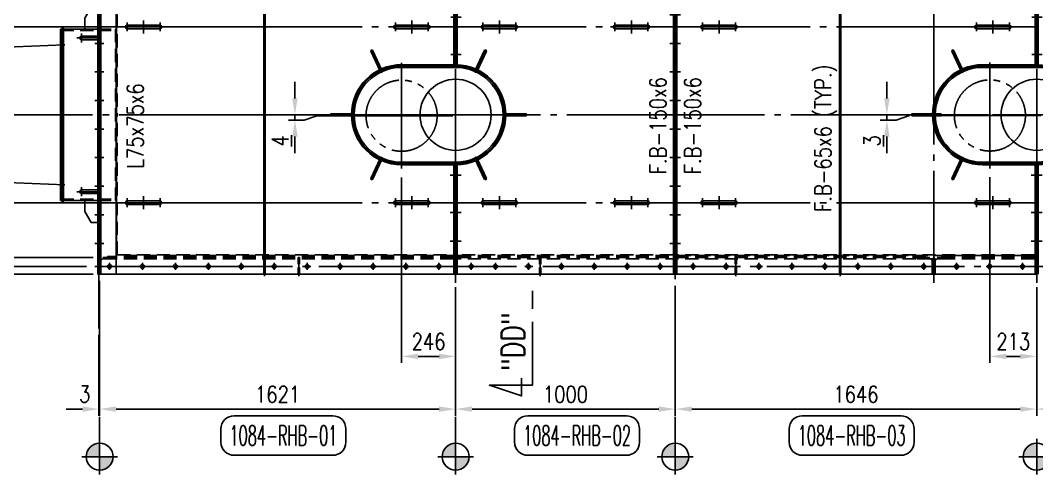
# Model space of a CAD drawing. Header units: millimetres. Extents: x 0 to 232280, y -26939 to 23794.
# Drawn here: x 31400 to 36028, y 12618 to 14686 of the extents above; entities that cross this region are included whole.
import ezdxf
from ezdxf.enums import TextEntityAlignment as Align

# ---------------------------------------------------------------- set-up
doc = ezdxf.new("R2010")
doc.units = ezdxf.units.MM
doc.header["$LTSCALE"] = 30
for name, pattern in [('JNK-CENTER', [34, 30, -1.5, 1, -1.5]), ('JNK-HIDDEN', [3, 2, -1]), ('JNK-PHANTOM', [15, 10, -1, 1, -1, 1, -1])]:
    doc.linetypes.add(name, pattern=pattern)
for name, color, linetype in [('CEN-R', 1, 'JNK-CENTER'), ('CON-C', 4, 'Continuous'), ('CON-G', 3, 'Continuous'), ('CON-W', 7, 'Continuous'), ('CON-Y', 2, 'Continuous'), ('conL-g', 3, 'Continuous'), ('Dim-W', 7, 'Continuous'), ('HID-Y', 2, 'JNK-HIDDEN'), ('MIS-B', 5, 'Continuous'), ('PHA-M', 6, 'JNK-PHANTOM'), ('RET PL', 2, 'Continuous'), ('STL-OBJT', 7, 'Continuous'), ('TXT-Y', 2, 'Continuous')]:
    doc.layers.add(name, color=color, linetype=linetype)
doc.styles.add('SIMPLEX', font='simplex.shx', dxfattribs={"width": 0.8})
doc.dimstyles.new('DIM30', dxfattribs={"dimscale": 30, "dimtxt": 2.5, "dimasz": 2.5, "dimexe": 1, "dimexo": 1, "dimgap": 1, "dimtad": 1, "dimdec": 0, "dimdsep": 46, "dimtxsty": 'SIMPLEX', "dimcen": 0, "dimclrd": 7, "dimclre": 7, "dimclrt": 2, "dimadec": 1, "dimazin": 2, "dimtfac": 1, "dimtdec": 0, "dimtix": 1, "dimtmove": 2, "dimatfit": 0, "dimfxl": 1, "dimtolj": 1, "dimtzin": 0, "dimarcsym": 0})

# ---------------------------------------------------------------- blocks, each defined once
blk = doc.blocks.new('*D523')
at = {"layer": 'DEFPOINTS', "color": 0, "transparency": 16777216}
for p in [(30233.7, 14256.3), (30409.2, 13856.3), (31916.3, 13856.3)]:
    blk.add_point(p, dxfattribs=at)
at = {"layer": 'Dim-W', "color": 7, "lineweight": -2, "transparency": 16777216}
for p, q in [((30263.7, 14256.3), (30439.2, 14256.3)), ((30409.2, 14181.3), (30409.2, 13931.3)), ((31886.3, 13856.3), (30379.2, 13856.3))]:
    blk.add_line(p, q, dxfattribs=at)
at = {"layer": 'Dim-W', "color": 7, "transparency": 16777216}
for points in [[(30396.7, 14181.3), (30421.7, 14181.3), (30409.2, 14256.3)], [(30396.7, 13931.3), (30421.7, 13931.3), (30409.2, 13856.3)]]:
    blk.add_solid(points, dxfattribs=at)
at = {"layer": 'Dim-W', "color": 2, "transparency": 16777216, "insert": (30341.7, 14056.3), "char_height": 75, "attachment_point": 5, "rotation": 90, "style": 'SIMPLEX'}
blk.add_mtext('\\A1;400', dxfattribs=at)
blk = doc.blocks.new('*D524')
at = {"layer": 'DEFPOINTS', "color": 0, "transparency": 16777216}
for p in [(30409.2, 14656.3), (31916.3, 14656.3), (30233.7, 14256.3)]:
    blk.add_point(p, dxfattribs=at)
at = {"layer": 'Dim-W', "color": 7, "lineweight": -2, "transparency": 16777216}
for p, q in [((31886.3, 14656.3), (30379.2, 14656.3)), ((30409.2, 14331.3), (30409.2, 14581.3)), ((30263.7, 14256.3), (30439.2, 14256.3))]:
    blk.add_line(p, q, dxfattribs=at)
at = {"layer": 'Dim-W', "color": 7, "transparency": 16777216}
for points in [[(30396.7, 14581.3), (30421.7, 14581.3), (30409.2, 14656.3)], [(30396.7, 14331.3), (30421.7, 14331.3), (30409.2, 14256.3)]]:
    blk.add_solid(points, dxfattribs=at)
at = {"layer": 'Dim-W', "color": 2, "transparency": 16777216, "insert": (30341.7, 14456.3), "char_height": 75, "attachment_point": 5, "rotation": 90, "style": 'SIMPLEX'}
blk.add_mtext('\\A1;400', dxfattribs=at)
blk = doc.blocks.new('*D525')
at = {"layer": 'DEFPOINTS', "color": 0, "transparency": 16777216}
for p in [(30233.7, 14256.3), (30169.2, 13606.3), (31761.3, 13606.3)]:
    blk.add_point(p, dxfattribs=at)
at = {"layer": 'Dim-W', "color": 7, "lineweight": -2, "transparency": 16777216}
for p, q in [((30203.7, 14256.3), (30139.2, 14256.3)), ((30169.2, 14181.3), (30169.2, 13681.3)), ((31731.3, 13606.3), (30139.2, 13606.3))]:
    blk.add_line(p, q, dxfattribs=at)
at = {"layer": 'Dim-W', "color": 7, "transparency": 16777216}
for points in [[(30156.7, 14181.3), (30181.7, 14181.3), (30169.2, 14256.3)], [(30156.7, 13681.3), (30181.7, 13681.3), (30169.2, 13606.3)]]:
    blk.add_solid(points, dxfattribs=at)
at = {"layer": 'Dim-W', "color": 2, "transparency": 16777216, "insert": (30101.7, 13931.3), "char_height": 75, "attachment_point": 5, "rotation": 90, "style": 'SIMPLEX'}
blk.add_mtext('\\A1;650', dxfattribs=at)
blk = doc.blocks.new('*D526')
at = {"layer": 'DEFPOINTS', "color": 0, "transparency": 16777216}
for p in [(30169.2, 14906.3), (31761.3, 14906.3), (30845.8, 14256.3)]:
    blk.add_point(p, dxfattribs=at)
at = {"layer": 'Dim-W', "color": 7, "lineweight": -2, "transparency": 16777216}
for p, q in [((31731.3, 14906.3), (30139.2, 14906.3)), ((30169.2, 14331.3), (30169.2, 14831.3)), ((30815.8, 14256.3), (30139.2, 14256.3))]:
    blk.add_line(p, q, dxfattribs=at)
at = {"layer": 'Dim-W', "color": 7, "transparency": 16777216}
for points in [[(30156.7, 14831.3), (30181.7, 14831.3), (30169.2, 14906.3)], [(30156.7, 14331.3), (30181.7, 14331.3), (30169.2, 14256.3)]]:
    blk.add_solid(points, dxfattribs=at)
at = {"layer": 'Dim-W', "color": 2, "transparency": 16777216, "insert": (30101.7, 14581.3), "char_height": 75, "attachment_point": 5, "rotation": 90, "style": 'SIMPLEX'}
blk.add_mtext('\\A1;650', dxfattribs=at)
blk = doc.blocks.new('*D527')
at = {"layer": 'DEFPOINTS', "color": 0, "transparency": 16777216}
for p in [(29929.2, 14906.3), (31761.3, 14906.3), (31761.3, 13606.3)]:
    blk.add_point(p, dxfattribs=at)
at = {"layer": 'Dim-W', "color": 7, "lineweight": -2, "transparency": 16777216}
for p, q in [((31731.3, 14906.3), (29899.2, 14906.3)), ((29929.2, 13681.3), (29929.2, 14831.3)), ((31731.3, 13606.3), (29899.2, 13606.3))]:
    blk.add_line(p, q, dxfattribs=at)
at = {"layer": 'Dim-W', "color": 7, "transparency": 16777216}
for points in [[(29916.7, 14831.3), (29941.7, 14831.3), (29929.2, 14906.3)], [(29916.7, 13681.3), (29941.7, 13681.3), (29929.2, 13606.3)]]:
    blk.add_solid(points, dxfattribs=at)
at = {"layer": 'Dim-W', "color": 2, "transparency": 16777216, "insert": (29861.7, 14256.3), "char_height": 75, "attachment_point": 5, "rotation": 90, "style": 'SIMPLEX'}
blk.add_mtext('\\A1;1300', dxfattribs=at)
blk = doc.blocks.new('*D528')
at = {"layer": 'DEFPOINTS', "color": 0, "transparency": 16777216}
for p in [(29689.2, 14981.3), (31761.3, 14981.3), (31761.3, 13531.3)]:
    blk.add_point(p, dxfattribs=at)
at = {"layer": 'Dim-W', "color": 7, "lineweight": -2, "transparency": 16777216}
for p, q in [((31731.3, 14981.3), (29659.2, 14981.3)), ((29689.2, 13606.3), (29689.2, 14906.3)), ((31731.3, 13531.3), (29659.2, 13531.3))]:
    blk.add_line(p, q, dxfattribs=at)
at = {"layer": 'Dim-W', "color": 7, "transparency": 16777216}
for points in [[(29676.7, 14906.3), (29701.7, 14906.3), (29689.2, 14981.3)], [(29676.7, 13606.3), (29701.7, 13606.3), (29689.2, 13531.3)]]:
    blk.add_solid(points, dxfattribs=at)
at = {"layer": 'Dim-W', "color": 2, "transparency": 16777216, "insert": (29621.7, 14256.3), "char_height": 75, "attachment_point": 5, "rotation": 90, "style": 'SIMPLEX'}
blk.add_mtext('\\A1;1450', dxfattribs=at)
blk = doc.blocks.new('*D530')
at = {"layer": 'DEFPOINTS', "color": 0, "transparency": 16777216}
for p in [(31761.3, 13606.3), (29929.2, 13531.3), (31761.3, 13531.3)]:
    blk.add_point(p, dxfattribs=at)
at = {"layer": 'Dim-W', "color": 7, "lineweight": -2, "transparency": 16777216}
for p, q in [((29929.2, 13681.3), (29929.2, 13756.3)), ((31731.3, 13606.3), (29899.2, 13606.3)), ((29929.2, 13606.3), (29929.2, 13531.3)), ((31731.3, 13531.3), (29899.2, 13531.3)), ((29929.2, 13456.3), (29929.2, 13381.3))]:
    blk.add_line(p, q, dxfattribs=at)
at = {"layer": 'Dim-W', "color": 7, "transparency": 16777216}
for points in [[(29916.7, 13681.3), (29941.7, 13681.3), (29929.2, 13606.3)], [(29916.7, 13456.3), (29941.7, 13456.3), (29929.2, 13531.3)]]:
    blk.add_solid(points, dxfattribs=at)
at = {"layer": 'Dim-W', "color": 2, "transparency": 16777216, "insert": (29844.3, 13405), "char_height": 75, "attachment_point": 5, "rotation": 90, "style": 'SIMPLEX'}
blk.add_mtext('\\A1;75', dxfattribs=at)
blk = doc.blocks.new('A$C114C44F1')
at = {"layer": 'CEN-R'}
for p, q in [((0, 95), (0, -95)), ((-20, 75), (20, 75)), ((-30, 0), (30, 0)), ((-20, -75), (20, -75))]:
    blk.add_line(p, q, dxfattribs=at)
at = {"layer": 'CON-G'}
for p, q in [((-8, 75), (-8, -75)), ((8, 75), (8, -75))]:
    blk.add_line(p, q, dxfattribs=at)
for centre, start, end in [((0, 75), 0, 180), ((0, -75), 180, 0)]:
    blk.add_arc(centre, 8, start, end, dxfattribs=at)
blk = doc.blocks.new('A$C6C3D49BA')
at = {"layer": 'CEN-R'}
blk.add_line((0, 14), (0, -17.5), dxfattribs=at)
at = {"layer": 'HID-Y'}
for p, q in [((-9, 0), (-9, -5)), ((9, 0), (9, -5))]:
    blk.add_line(p, q, dxfattribs=at)
blk = doc.blocks.new('A$C27160668')
at = {"layer": 'CEN-R'}
blk.add_line((0, -13), (0, 18.5), dxfattribs=at)
at = {"layer": 'HID-Y'}
for p, q in [((-9, 0), (-9, 6)), ((9, 0), (9, 6))]:
    blk.add_line(p, q, dxfattribs=at)
blk = doc.blocks.new('A$C2FEE125F')
at = {"layer": 'CEN-R'}
for p, q in [((-16, 0), (16, 0)), ((0, 16), (0, -16))]:
    blk.add_line(p, q, dxfattribs=at)
at = {"layer": 'conL-g'}
blk.add_circle((0, 0), 9, dxfattribs=at)
blk = doc.blocks.new('*D415')
at = {"layer": 'DEFPOINTS', "color": 0, "transparency": 16777216}
for p in [(33136.3, 14001.4), (33382.3, 13501.3), (33382.3, 13156.8)]:
    blk.add_point(p, dxfattribs=at)
at = {"layer": 'Dim-W', "color": 7, "lineweight": -2, "transparency": 16777216}
for p, q in [((33136.3, 13971.4), (33136.3, 13126.8)), ((33382.3, 13471.3), (33382.3, 13126.8)), ((33211.3, 13156.8), (33307.3, 13156.8))]:
    blk.add_line(p, q, dxfattribs=at)
at = {"layer": 'Dim-W', "color": 7, "transparency": 16777216}
for points in [[(33211.3, 13169.3), (33211.3, 13144.3), (33136.3, 13156.8)], [(33307.3, 13169.3), (33307.3, 13144.3), (33382.3, 13156.8)]]:
    blk.add_solid(points, dxfattribs=at)
at = {"layer": 'Dim-W', "color": 2, "transparency": 16777216, "insert": (33259.3, 13224.3), "char_height": 75, "attachment_point": 5, "style": 'SIMPLEX'}
blk.add_mtext('\\A1;246', dxfattribs=at)
blk = doc.blocks.new('A$C041A5C56')
at = {"layer": 'CEN-R'}
for p, q in [((0, 201.9), (0, -201.9)), ((-201.9, 0), (201.9, 0))]:
    blk.add_line(p, q, dxfattribs=at)
at = {"layer": 'CON-Y'}
blk.add_circle((0, 0), 161.9, dxfattribs=at)
blk = doc.blocks.new('A$C25D030D1')
at = {"layer": 'CEN-R'}
for p, q in [((0, 240.9), (0, -240.9)), ((-232.6, 0), (232.6, 0))]:
    blk.add_line(p, q, dxfattribs=at)
at = {"layer": 'PHA-M'}
blk.add_circle((0, 0), 161.9, dxfattribs=at)
blk = doc.blocks.new('*D416')
at = {"layer": 'DEFPOINTS', "color": 0, "transparency": 16777216}
for p in [(35815.3, 14002.4), (36028.3, 13501.3), (36028.3, 13156.8)]:
    blk.add_point(p, dxfattribs=at)
at = {"layer": 'Dim-W', "color": 7, "lineweight": -2, "transparency": 16777216}
for p, q in [((35815.3, 13972.4), (35815.3, 13126.8)), ((36028.3, 13471.3), (36028.3, 13126.8)), ((35890.3, 13156.8), (35953.3, 13156.8))]:
    blk.add_line(p, q, dxfattribs=at)
at = {"layer": 'Dim-W', "color": 7, "transparency": 16777216}
for points in [[(35890.3, 13169.3), (35890.3, 13144.3), (35815.3, 13156.8)], [(35953.3, 13169.3), (35953.3, 13144.3), (36028.3, 13156.8)]]:
    blk.add_solid(points, dxfattribs=at)
at = {"layer": 'Dim-W', "color": 2, "transparency": 16777216, "insert": (35921.8, 13224.3), "char_height": 75, "attachment_point": 5, "style": 'SIMPLEX'}
blk.add_mtext('\\A1;213', dxfattribs=at)
blk = doc.blocks.new('*D421')
at = {"layer": 'DEFPOINTS', "color": 0, "transparency": 16777216}
for p in [(35346.1, 14256.3), (35561.9, 14256.3), (35418.8, 14232.3)]:
    blk.add_point(p, dxfattribs=at)
at = {"layer": 'Dim-W', "color": 7, "lineweight": -2, "transparency": 16777216}
for p, q in [((35346.1, 14331.3), (35346.1, 14406.3)), ((35531.9, 14256.3), (35316.1, 14256.3)), ((35346.1, 14232.3), (35346.1, 14256.3)), ((35388.8, 14232.3), (35316.1, 14232.3)), ((35346.1, 14157.3), (35346.1, 14082.3))]:
    blk.add_line(p, q, dxfattribs=at)
at = {"layer": 'Dim-W', "color": 7, "transparency": 16777216}
for points in [[(35333.6, 14331.3), (35358.6, 14331.3), (35346.1, 14256.3)], [(35333.6, 14157.3), (35358.6, 14157.3), (35346.1, 14232.3)]]:
    blk.add_solid(points, dxfattribs=at)
at = {"layer": 'Dim-W', "color": 2, "transparency": 16777216, "insert": (35278.6, 14137.7), "char_height": 75, "attachment_point": 5, "rotation": 90, "style": 'SIMPLEX'}
blk.add_mtext('\\A1;\\L3', dxfattribs=at)
blk = doc.blocks.new('*D422')
at = {"layer": 'DEFPOINTS', "color": 0, "transparency": 16777216}
for p in [(32650.6, 14256.3), (32915.9, 14256.3), (32723.2, 14232.3)]:
    blk.add_point(p, dxfattribs=at)
at = {"layer": 'Dim-W', "color": 7, "lineweight": -2, "transparency": 16777216}
for p, q in [((32650.6, 14331.3), (32650.6, 14406.3)), ((32885.9, 14256.3), (32620.6, 14256.3)), ((32650.6, 14232.3), (32650.6, 14256.3)), ((32693.2, 14232.3), (32620.6, 14232.3)), ((32650.6, 14157.3), (32650.6, 14082.3))]:
    blk.add_line(p, q, dxfattribs=at)
at = {"layer": 'Dim-W', "color": 7, "transparency": 16777216}
for points in [[(32638.1, 14331.3), (32663.1, 14331.3), (32650.6, 14256.3)], [(32638.1, 14157.3), (32663.1, 14157.3), (32650.6, 14232.3)]]:
    blk.add_solid(points, dxfattribs=at)
at = {"layer": 'Dim-W', "color": 2, "transparency": 16777216, "insert": (32583.1, 14137.7), "char_height": 75, "attachment_point": 5, "rotation": 90, "style": 'SIMPLEX'}
blk.add_mtext('\\A1;\\L4', dxfattribs=at)
blk = doc.blocks.new('A$C60EE0790')
at = {"layer": 'PHA-M'}
for p, q in [((612, 318.4), (238.3, 302.9)), ((615, 318.5), (612, 318.4)), ((615, -318.5), (238.3, -302.9))]:
    blk.add_line(p, q, dxfattribs=at)
blk = doc.blocks.new('_DotSmall')
at = {"color": 0, "linetype": 'ByBlock', "const_width": 0.5}
blk.add_lwpolyline([(-0.0625, 0, 1), (0.0625, 0, 1)], format="xyb", close=True, dxfattribs=at)
blk = doc.blocks.new('*D407')
at = {"layer": 'CON-W', "color": 7, "lineweight": -2, "transparency": 16777216}
for p, q in [((30409.2, 13681.3), (30409.2, 13756.3)), ((31731.3, 13606.3), (30379.2, 13606.3)), ((31701.3, 13566.3), (30379.2, 13566.3)), ((30409.2, 13606.3), (30409.2, 13566.3)), ((30409.2, 13566.3), (30409.2, 13491.3))]:
    blk.add_line(p, q, dxfattribs=at)
at = {"layer": 'CON-W', "color": 7, "transparency": 16777216}
blk.add_solid([(30396.7, 13681.3), (30421.7, 13681.3), (30409.2, 13606.3)], dxfattribs=at)
at = {"layer": 'DEFPOINTS', "color": 0, "transparency": 16777216}
for p in [(30409.2, 13566.3), (31731.3, 13566.3), (31761.3, 13606.3)]:
    blk.add_point(p, dxfattribs=at)
at = {"layer": 'CON-W', "color": 7, "lineweight": -2, "transparency": 16777216, "xscale": 75, "yscale": 75, "zscale": 75, "rotation": 90}
blk.add_blockref('_DotSmall', (30409.2, 13566.3), dxfattribs=at)
at = {"layer": 'CON-W', "color": 2, "transparency": 16777216, "insert": (30341.7, 13683.1), "char_height": 75, "attachment_point": 5, "rotation": 90, "style": 'SIMPLEX'}
blk.add_mtext('\\A1;40', dxfattribs=at)
blk = doc.blocks.new('*D408')
at = {"layer": 'CON-W', "color": 7, "lineweight": -2, "transparency": 16777216}
for p, q in [((30409.2, 13566.3), (30409.2, 13641.3)), ((31701.3, 13566.3), (30379.2, 13566.3)), ((30409.2, 13531.3), (30409.2, 13566.3)), ((31723.3, 13531.3), (30379.2, 13531.3)), ((30409.2, 13456.3), (30409.2, 13381.3))]:
    blk.add_line(p, q, dxfattribs=at)
at = {"layer": 'CON-W', "color": 7, "transparency": 16777216}
blk.add_solid([(30396.7, 13456.3), (30421.7, 13456.3), (30409.2, 13531.3)], dxfattribs=at)
at = {"layer": 'DEFPOINTS', "color": 0, "transparency": 16777216}
for p in [(30409.2, 13566.3), (31731.3, 13566.3), (31753.3, 13531.3)]:
    blk.add_point(p, dxfattribs=at)
at = {"layer": 'CON-W', "color": 7, "lineweight": -2, "transparency": 16777216, "xscale": 75, "yscale": 75, "zscale": 75, "rotation": 270}
blk.add_blockref('_DotSmall', (30409.2, 13566.3), dxfattribs=at)
at = {"layer": 'CON-W', "color": 2, "transparency": 16777216, "insert": (30341.7, 13456.9), "char_height": 75, "attachment_point": 5, "rotation": 90, "style": 'SIMPLEX'}
blk.add_mtext('\\A1;35', dxfattribs=at)
blk = doc.blocks.new('A$C51930839')
at = {"layer": 'CON-W'}
h = blk.add_hatch(color=256, dxfattribs=at)
h.paths.add_polyline_path([(19, 0), (14, 0), (14, 9), (19, 9)])
h.paths.add_polyline_path([(19, -9), (14, -9), (14, 0), (19, 0)])
h = blk.add_hatch(color=256, dxfattribs=at)
h.paths.add_polyline_path([(28, -9), (22, -9), (22, 0), (28, 0)])
h.paths.add_polyline_path([(28, 0), (22, 0), (22, 9), (28, 9)])
at = {"layer": 'STL-OBJT', "xscale": -1, "rotation": 90}
for name, p in [('A$C6C3D49BA', (14, 0)), ('A$C27160668', (28, 0))]:
    blk.add_blockref(name, p, dxfattribs=at)
blk = doc.blocks.new('DUCT-TAG')
at = {"layer": 'CON-G'}
blk.add_lwpolyline([(-9.49, -1), (-9.49, 1, -0.414214), (-7.49, 3), (7.49, 3, -0.414214), (9.49, 1), (9.49, -1, -0.414214), (7.49, -3), (-7.49, -3, -0.414214)], format="xyb", close=True, dxfattribs=at)
at = {"layer": 'CON-G', "style": 'SIMPLEX', "width": 1.246304}
blk.add_attdef('NAME', text='', height=3, dxfattribs=at).set_placement((-8.19, -1.5), (8.19, -1.5), align=Align.FIT)
at = {"layer": 'CON-Y', "style": 'SIMPLEX'}
blk.add_attdef('ELEVATION', text='', height=2, dxfattribs=at).set_placement((0, -6.02), align=Align.CENTER)
blk = doc.blocks.new('SECMARK2')
at = {"layer": 'CON-C'}
blk.add_line((0, 0), (-2.72, 0), dxfattribs=at)
blk.add_lwpolyline([(-4.67, 0), (-14.32, 0), (-14.32, 6.51), (-15.93, 1.64), (-13.23, 1.64)], dxfattribs=at)
at = {"layer": 'CON-C', "style": 'SIMPLEX', "width": 0.8}
blk.add_attdef('TAG', (-12.98, 1.18), '', height=3.5, dxfattribs=at)
blk = doc.blocks.new('A$C57EE18C0')
for points in [[(-7.5, -26), (-7.5, -44), (7.5, -26), (7.5, -44)], [(-7.5, -131), (-7.5, -149), (7.5, -131), (7.5, -149)], [(-7.5, -261), (-7.5, -279), (7.5, -261), (7.5, -279)], [(-7.5, -391), (-7.5, -409), (7.5, -391), (7.5, -409)], [(-7.5, -521), (-7.5, -539), (7.5, -521), (7.5, -539)], [(-7.5, -651), (-7.5, -669), (7.5, -651), (7.5, -669)], [(-7.5, -799), (-7.5, -781), (7.5, -799), (7.5, -781)], [(-7.5, -929), (-7.5, -911), (7.5, -929), (7.5, -911)], [(-7.5, -1059), (-7.5, -1041), (7.5, -1059), (7.5, -1041)], [(-7.5, -1189), (-7.5, -1171), (7.5, -1189), (7.5, -1171)], [(-7.5, -1319), (-7.5, -1301), (7.5, -1319), (7.5, -1301)], [(-7.5, -1424), (-7.5, -1406), (7.5, -1424), (7.5, -1406)]]:
    blk.add_solid(points)
at = {"layer": 'CEN-R'}
for p, q in [((0, 51.1), (0, -1473.7)), ((-24.4, -35), (24.4, -35)), ((-24.4, -140), (24.4, -140)), ((-24.4, -270), (24.4, -270)), ((-24.4, -400), (24.4, -400)), ((-24.4, -530), (24.4, -530)), ((-24.4, -660), (24.4, -660)), ((-24.4, -790), (24.4, -790)), ((-24.4, -920), (24.4, -920)), ((-24.4, -1050), (24.4, -1050)), ((-24.4, -1180), (24.4, -1180)), ((-24.4, -1310), (24.4, -1310)), ((-24.4, -1415), (24.4, -1415))]:
    blk.add_line(p, q, dxfattribs=at)
at = {"layer": 'CON-G'}
for p, q in [((1.5, 0), (1.5, 0)), ((-7.5, -725), (-7.5, 0)), ((-1.5, 0), (-7.5, 0)), ((-1.5, -725), (-1.5, 0)), ((-1.5, -725), (-1.5, 0)), ((1.5, -725), (1.5, 0)), ((1.5, -725), (1.5, 0)), ((7.5, 0), (1.5, 0)), ((7.5, -725), (7.5, 0)), ((-7.5, -725), (-7.5, -1450)), ((-1.5, -725), (-1.5, -1450)), ((-1.5, -725), (-1.5, -1450)), ((1.5, -725), (1.5, -1450)), ((1.5, -725), (1.5, -1450)), ((7.5, -725), (7.5, -1450)), ((-1.5, -1450), (-7.5, -1450)), ((1.5, -1450), (1.5, -1450)), ((7.5, -1450), (1.5, -1450))]:
    blk.add_line(p, q, dxfattribs=at)
blk = doc.blocks.new('A$C1F4F7F1F')
at = {"layer": 'CON-G'}
for p, rotation in [((-199.5, -325), 270), ((199.5, -1125), 90)]:
    blk.add_blockref('A$C114C44F1', p, dxfattribs=dict(at, rotation=rotation))
at = {"layer": 'CON-G', "xscale": -1}
for p, rotation in [((199.5, -325), 90), ((-199.5, -1125), 270)]:
    blk.add_blockref('A$C114C44F1', p, dxfattribs=dict(at, rotation=rotation))
blk = doc.blocks.new('A$C0E622BE6')
at = {"layer": 'CEN-R'}
blk.add_line((0, 14), (0, -17.5), dxfattribs=at)
at = {"layer": 'HID-Y'}
for p, q in [((-9, -3), (-9, -9)), ((9, -3), (9, -9))]:
    blk.add_line(p, q, dxfattribs=at)
blk = doc.blocks.new('A$C60AB4A3A')
for points in [[(-7.5, 699), (-7.5, 681), (7.5, 699), (7.5, 681)], [(-7.5, 584), (-7.5, 566), (7.5, 584), (7.5, 566)], [(-7.5, 454), (-7.5, 436), (7.5, 454), (7.5, 436)], [(-7.5, 284), (-7.5, 266), (7.5, 284), (7.5, 266)], [(-7.5, -266), (-7.5, -284), (7.5, -266), (7.5, -284)], [(-7.5, -436), (-7.5, -454), (7.5, -436), (7.5, -454)], [(-7.5, -566), (-7.5, -584), (7.5, -566), (7.5, -584)], [(-7.5, -681), (-7.5, -699), (7.5, -681), (7.5, -699)]]:
    blk.add_solid(points)
at = {"layer": 'CEN-R'}
for p, q in [((-384.5, 297), (-335.5, 191.8)), ((138.5, 297), (89.5, 191.8)), ((-571.2, 0), (-455.2, 0)), ((-569.7, 0), (-453.7, 0)), ((323.7, 0), (207.7, 0)), ((-384.5, -297), (-335.5, -191.8)), ((138.5, -297), (89.5, -191.8))]:
    blk.add_line(p, q, dxfattribs=at)
for points in [[(-1.5, 224.9), (-246, 224.9)], [(-1.5, -224.9), (-246, -224.9)]]:
    blk.add_lwpolyline(points, dxfattribs=at)
for centre, start, end in [((-246, 0), 90, 270), ((0, 0), 270.3872, 89.6128)]:
    blk.add_arc(centre, 225, start, end, dxfattribs=at)
at = {"layer": 'CON-G'}
for p, q in [((-7.5, 221.9), (-7.5, 725)), ((-1.5, 725), (1.5, 725)), ((-1.5, 215.9), (-1.5, 725)), ((1.5, 215.9), (1.5, 725)), ((7.5, 221.9), (7.5, 725)), ((1.5, 221.9), (7.5, 221.9)), ((-7.5, -221.9), (-7.5, -725)), ((-1.5, -215.9), (-1.5, -725)), ((1.5, -215.9), (1.5, -725)), ((1.5, -221.9), (7.5, -221.9)), ((7.5, -221.9), (7.5, -725)), ((-1.5, -725), (1.5, -725))]:
    blk.add_line(p, q, dxfattribs=at)
for points in [[(-335.7, 203.1), (-378, 293.7), (-386.1, 289.9), (-343.9, 199.3)], [(89.7, 203.1), (132, 293.7), (140.1, 289.9), (97.9, 199.3)], [(-468, 4.5), (-568, 4.5), (-568, -4.5), (-468, -4.5)], [(222, 4.5), (322, 4.5), (322, -4.5), (222, -4.5)], [(-335.7, -203.1), (-378, -293.7), (-386.1, -289.9), (-343.9, -199.3)], [(89.7, -203.1), (132, -293.7), (140.1, -289.9), (97.9, -199.3)]]:
    blk.add_lwpolyline(points, close=True, dxfattribs=at)
for points in [[(-1.5, 227.9), (-246, 227.9)], [(-1.5, 221.9), (-246, 221.9)], [(-1.5, 215.9), (-246, 215.9)], [(-1.5, -215.9), (-246, -215.9)], [(-1.5, -221.9), (-246, -221.9)], [(-1.5, -227.9), (-246, -227.9)], [(-1.5, -215.9), (-128.5, -215.9)]]:
    blk.add_lwpolyline(points, dxfattribs=at)
for centre, radius, start, end in [((-246, 0), 228, 90, 270), ((-246, 0), 222, 90, 270), ((-246, 0), 216, 90, 270), ((0, 0), 228, 270.3872, 89.6128), ((0, 0), 222, 270.3872, 89.6128), ((0, 0), 216, 270.398, 89.602)]:
    blk.add_arc(centre, radius, start, end, dxfattribs=at)
at = {"layer": 'STL-OBJT', "xscale": -1}
for p, rotation in [((-7.5, 690), 90), ((-7.5, 690), 90), ((-7.5, 690), 90), ((-7.5, 690), 90), ((10.5, 690), 270), ((10.5, 690), 270), ((-7.5, 575), 90), ((-7.5, 575), 90), ((-7.5, 575), 90), ((-7.5, 575), 90), ((10.5, 575), 270), ((10.5, 575), 270), ((-7.5, 445), 90), ((-7.5, 445), 90), ((-7.5, 445), 90), ((-7.5, 445), 90), ((10.5, 445), 270), ((10.5, 445), 270), ((-7.5, 275), 90), ((-7.5, 275), 90), ((10.5, 275), 270), ((10.5, 275), 270), ((7.5, -275), 270), ((7.5, -275), 270), ((10.5, -275), 270), ((10.5, -275), 270), ((7.5, -445), 270), ((7.5, -445), 270), ((10.5, -445), 270), ((10.5, -445), 270), ((7.5, -575), 270), ((7.5, -575), 270), ((10.5, -575), 270), ((10.5, -575), 270), ((10.5, -690), 270), ((10.5, -690), 270)]:
    blk.add_blockref('A$C0E622BE6', p, dxfattribs=dict(at, rotation=rotation))
at = {"layer": 'STL-OBJT'}
for p, rotation in [((-7.5, 690), 90), ((-7.5, 690), 90), ((-4.5, 690), 90), ((-4.5, 690), 90), ((7.5, 690), 270), ((7.5, 690), 270), ((7.5, 690), 270), ((7.5, 690), 270), ((-7.5, 575), 90), ((-7.5, 575), 90), ((-4.5, 575), 90), ((-4.5, 575), 90), ((7.5, 575), 270), ((7.5, 575), 270), ((7.5, 575), 270), ((7.5, 575), 270), ((-7.5, 445), 90), ((-7.5, 445), 90), ((-4.5, 445), 90), ((-4.5, 445), 90), ((7.5, 445), 270), ((7.5, 445), 270), ((7.5, 445), 270), ((7.5, 445), 270), ((-7.5, 275), 90), ((-7.5, 275), 90), ((-4.5, 275), 90), ((-4.5, 275), 90), ((7.5, 275), 270), ((7.5, 275), 270), ((-10.5, -275), 90), ((-10.5, -275), 90), ((-7.5, -275), 90), ((-7.5, -275), 90), ((-10.5, -445), 90), ((-10.5, -445), 90), ((-7.5, -445), 90), ((-7.5, -445), 90), ((-10.5, -575), 90), ((-10.5, -575), 90), ((-7.5, -575), 90), ((-7.5, -575), 90), ((-10.5, -690), 90), ((-10.5, -690), 90)]:
    blk.add_blockref('A$C0E622BE6', p, dxfattribs=dict(at, rotation=rotation))
blk = doc.blocks.new('FS-MARK')
h = blk.add_hatch(color=256)
edge = h.paths.add_edge_path()
edge.add_arc((0, 0), 1.75, 90, 180)
edge.add_line((-1.75, 0), (0, 0))
edge.add_line((0, 0), (0, 1.75))
h = blk.add_hatch(color=256)
edge = h.paths.add_edge_path()
edge.add_line((0, 0), (0, -1.75))
edge.add_arc((0, 0), 1.75, 270, 360)
edge.add_line((1.75, 0), (0, 0))
for p, q in [((0, 2.33), (0, -2.33)), ((2.33, 0), (-2.33, 0))]:
    blk.add_line(p, q)
blk.add_circle((0, 0), 1.75)
at = {"layer": 'CON-Y', "style": 'SIMPLEX', "width": 0.8}
blk.add_attdef('F.S.', (3.19, 1), '', height=2.5, dxfattribs=at)
blk = doc.blocks.new('*D458')
at = {"layer": 'DEFPOINTS', "color": 0, "transparency": 16777216}
for p in [(31761.3, 13531.3), (33382.3, 13491.3), (33382.3, 12916.8)]:
    blk.add_point(p, dxfattribs=at)
at = {"layer": 'Dim-W', "color": 7, "lineweight": -2, "transparency": 16777216}
for p, q in [((31761.3, 13501.3), (31761.3, 12954.3)), ((33382.3, 13461.3), (33382.3, 12886.8)), ((31836.3, 12916.8), (33307.3, 12916.8))]:
    blk.add_line(p, q, dxfattribs=at)
at = {"layer": 'Dim-W', "color": 7, "transparency": 16777216}
for points in [[(31836.3, 12929.3), (31836.3, 12904.3), (31761.3, 12916.8)], [(33307.3, 12929.3), (33307.3, 12904.3), (33382.3, 12916.8)]]:
    blk.add_solid(points, dxfattribs=at)
at = {"layer": 'Dim-W', "color": 2, "transparency": 16777216, "insert": (32571.8, 12984.3), "char_height": 75, "attachment_point": 5, "style": 'SIMPLEX'}
blk.add_mtext('\\A1;1621', dxfattribs=at)
blk = doc.blocks.new('*D459')
at = {"layer": 'DEFPOINTS', "color": 0, "transparency": 16777216}
for p in [(31761.3, 13531.3), (31758.3, 13284.3), (31761.3, 12916.8)]:
    blk.add_point(p, dxfattribs=at)
at = {"layer": 'Dim-W', "color": 7, "lineweight": -2, "transparency": 16777216}
for p, q in [((31761.3, 13501.3), (31761.3, 12886.8)), ((31758.3, 13254.3), (31758.3, 12886.8)), ((31683.3, 12916.8), (31608.3, 12916.8)), ((31758.3, 12916.8), (31761.3, 12916.8)), ((31836.3, 12916.8), (31911.3, 12916.8))]:
    blk.add_line(p, q, dxfattribs=at)
at = {"layer": 'Dim-W', "color": 7, "transparency": 16777216}
for points in [[(31683.3, 12929.3), (31683.3, 12904.3), (31758.3, 12916.8)], [(31836.3, 12929.3), (31836.3, 12904.3), (31761.3, 12916.8)]]:
    blk.add_solid(points, dxfattribs=at)
at = {"layer": 'Dim-W', "color": 2, "transparency": 16777216, "insert": (31693.3, 12985), "char_height": 75, "attachment_point": 5, "style": 'SIMPLEX'}
blk.add_mtext('\\A1;3', dxfattribs=at)
blk = doc.blocks.new('*D321')
at = {"layer": 'DEFPOINTS', "color": 0, "transparency": 16777216}
for p in [(34382.3, 13507.6), (33382.3, 12916.8), (33382.3, 12916.8)]:
    blk.add_point(p, dxfattribs=at)
at = {"layer": 'Dim-W', "color": 7, "lineweight": -2, "transparency": 16777216}
for p, q in [((34382.3, 13477.6), (34382.3, 12886.8)), ((34307.3, 12916.8), (33457.3, 12916.8))]:
    blk.add_line(p, q, dxfattribs=at)
at = {"layer": 'Dim-W', "color": 7, "transparency": 16777216}
for points in [[(33457.3, 12929.3), (33457.3, 12904.3), (33382.3, 12916.8)], [(34307.3, 12929.3), (34307.3, 12904.3), (34382.3, 12916.8)]]:
    blk.add_solid(points, dxfattribs=at)
at = {"layer": 'Dim-W', "color": 2, "transparency": 16777216, "insert": (33882.3, 12984.3), "char_height": 75, "attachment_point": 5, "style": 'SIMPLEX'}
blk.add_mtext('\\A1;1000', dxfattribs=at)
blk = doc.blocks.new('*D322')
at = {"layer": 'DEFPOINTS', "color": 0, "transparency": 16777216}
for p in [(34382.3, 13477.6), (36028.3, 13471.3), (36028.3, 12916.8)]:
    blk.add_point(p, dxfattribs=at)
at = {"layer": 'Dim-W', "color": 7, "lineweight": -2, "transparency": 16777216}
for p, q in [((34382.3, 13447.6), (34382.3, 12886.8)), ((36028.3, 13441.3), (36028.3, 12886.8)), ((34457.3, 12916.8), (35953.3, 12916.8))]:
    blk.add_line(p, q, dxfattribs=at)
at = {"layer": 'Dim-W', "color": 7, "transparency": 16777216}
for points in [[(34457.3, 12929.3), (34457.3, 12904.3), (34382.3, 12916.8)], [(35953.3, 12929.3), (35953.3, 12904.3), (36028.3, 12916.8)]]:
    blk.add_solid(points, dxfattribs=at)
at = {"layer": 'Dim-W', "color": 2, "transparency": 16777216, "insert": (35205.3, 12984.3), "char_height": 75, "attachment_point": 5, "style": 'SIMPLEX'}
blk.add_mtext('\\A1;1646', dxfattribs=at)
blk = doc.blocks.new('*D323')
at = {"layer": 'DEFPOINTS', "color": 0, "transparency": 16777216}
for p in [(37951.5, 13487.4), (36028.3, 13441.3), (37951.5, 12916.8)]:
    blk.add_point(p, dxfattribs=at)
at = {"layer": 'Dim-W', "color": 7, "lineweight": -2, "transparency": 16777216}
for p, q in [((37951.5, 13457.4), (37951.5, 12886.8)), ((36028.3, 13411.3), (36028.3, 12886.8)), ((36103.3, 12916.8), (37876.5, 12916.8))]:
    blk.add_line(p, q, dxfattribs=at)
at = {"layer": 'Dim-W', "color": 7, "transparency": 16777216}
for points in [[(36103.3, 12929.3), (36103.3, 12904.3), (36028.3, 12916.8)], [(37876.5, 12929.3), (37876.5, 12904.3), (37951.5, 12916.8)]]:
    blk.add_solid(points, dxfattribs=at)
at = {"layer": 'Dim-W', "color": 2, "transparency": 16777216, "insert": (36989.9, 12984.3), "char_height": 75, "attachment_point": 5, "style": 'SIMPLEX'}
blk.add_mtext('\\A1;1923.2', dxfattribs=at)
blk = doc.blocks.new('A$C751203EC')
at = {"layer": 'CEN-R'}
for p, q in [((-20.4, 0), (75, 0)), ((0, 20.4), (0, -20.4))]:
    blk.add_line(p, q, dxfattribs=at)
at = {"layer": 'CON-G'}
for p, q in [((0, 8), (75, 8)), ((0, -8), (75, -8))]:
    blk.add_line(p, q, dxfattribs=at)
blk.add_arc((0, 0), 8, 90, 270, dxfattribs=at)

msp = doc.modelspace()

# ---------------------------------------------------------------- hatches: boundary and pattern name
at = {"layer": 'CON-W'}
h = msp.add_hatch(color=256, dxfattribs=at)
h.paths.add_polyline_path([(31758.31, 13566.33), (31753.31, 13566.33), (31753.31, 13575.33), (31758.31, 13575.33)])
h.paths.add_polyline_path([(31758.31, 13557.33), (31753.31, 13557.33), (31753.31, 13566.33), (31758.31, 13566.33)])
h = msp.add_hatch(color=256, dxfattribs=at)
h.paths.add_polyline_path([(31761.31, 13566.33), (31767.31, 13566.33), (31767.31, 13557.33), (31761.31, 13557.33)])
h.paths.add_polyline_path([(31761.31, 13575.33), (31767.31, 13575.33), (31767.31, 13566.33), (31761.31, 13566.33)])
h = msp.add_hatch(color=256, dxfattribs=at)
h.paths.add_polyline_path([(35557.81, 13566.33), (35551.81, 13566.33), (35551.81, 13557.33), (35557.81, 13557.33)])
h.paths.add_polyline_path([(35557.81, 13575.33), (35551.81, 13575.33), (35551.81, 13566.33), (35557.81, 13566.33)])
h = msp.add_hatch(color=256, dxfattribs=at)
h.paths.add_polyline_path([(35560.81, 13566.33), (35566.81, 13566.33), (35566.81, 13557.33), (35560.81, 13557.33)])
h.paths.add_polyline_path([(35560.81, 13575.33), (35566.81, 13575.33), (35566.81, 13566.33), (35560.81, 13566.33)])

# ---------------------------------------------------------------- linework, layer by layer
at = {"layer": 'CEN-R'}
for p, q in [((33382.31, 13491.33), (33382.31, 15021.33)), ((35559.31, 15021.33), (35559.31, 13491.33)), ((36028.31, 13491.33), (36028.31, 15021.33)), ((32511.31, 14991.33), (32511.31, 13521.33)), ((35133.81, 14991.33), (35133.81, 13521.33)), ((31588.31, 14649.53), (31598.31, 14649.53)), ((31593.31, 14654.53), (31593.31, 14644.53)), ((31593.31, 14644.53), (31593.31, 13868.13)), ((32056.31, 14656.33), (42971.35, 14656.33)), ((30828.96, 14256.33), (44239.59, 14256.33)), ((33705.97, 14256.33), (33589.98, 14256.33)), ((35490.15, 14256.33), (35606.14, 14256.33)), ((35491.65, 14256.33), (35607.64, 14256.33)), ((31588.31, 13863.13), (31598.31, 13863.13)), ((31593.31, 13858.13), (31593.31, 13868.13)), ((32056.31, 13856.33), (42971.35, 13856.33)), ((31739.33, 13566.33), (43279.28, 13566.33)), ((32667.81, 13521.33), (32667.81, 13606.33)), ((33767.76, 13521.33), (33767.76, 13606.33)), ((34657.76, 13521.33), (34657.76, 13606.33))]:
    msp.add_line(p, q, dxfattribs=at)
at = {"layer": 'CON-G'}
for p, q in [((31761.31, 14256.33), (31761.31, 14981.33)), ((31767.31, 14256.33), (31767.31, 14981.33)), ((31836.31, 14256.33), (31836.31, 14981.33)), ((31583.31, 14646.53), (31590.31, 14646.53)), ((31583.31, 14646.53), (31583.31, 14256.33)), ((31590.31, 14256.33), (31590.31, 14649.53)), ((31596.31, 14256.33), (31596.31, 14649.53)), ((31596.31, 14646.53), (31753.31, 14646.53)), ((31583.31, 13866.13), (31583.31, 14256.33)), ((31590.31, 14256.33), (31590.31, 13863.13)), ((31596.31, 14256.33), (31596.31, 13863.13)), ((31761.31, 14256.33), (31761.31, 13531.33)), ((31767.31, 14256.33), (31767.31, 13531.33)), ((31836.31, 14256.33), (31836.31, 13531.33)), ((31583.31, 13866.13), (31590.31, 13866.13)), ((31596.31, 13866.13), (31753.31, 13866.13)), ((33380.81, 13531.33), (31761.31, 13531.33)), ((36026.81, 13531.33), (33383.81, 13531.33))]:
    msp.add_line(p, q, dxfattribs=at)
for points in [[(31753.31, 14256.33), (31753.31, 14981.33), (31758.31, 14981.33), (31758.31, 14256.33)], [(31693.31, 14646.53), (31693.31, 14696.53), (31723.31, 14746.53), (31753.31, 14746.53), (31753.31, 14646.53), (31693.31, 14646.53)], [(31753.31, 14256.33), (31753.31, 13531.33), (31758.31, 13531.33), (31758.31, 14256.33)], [(31693.31, 13866.13), (31693.31, 13816.13), (31723.31, 13766.13), (31753.31, 13766.13), (31753.31, 13866.13), (31693.31, 13866.13)]]:
    msp.add_lwpolyline(points, dxfattribs=at)
for points in [[(32508.31, 13531.33), (32514.31, 13531.33), (32514.31, 14981.33), (32508.31, 14981.33)], [(35130.81, 13531.33), (35136.81, 13531.33), (35136.81, 14981.33), (35130.81, 14981.33)], [(33604.26, 14260.83), (33704.26, 14260.83), (33704.26, 14251.83), (33604.26, 14251.83)], [(35593.35, 14260.83), (35493.35, 14260.83), (35493.35, 14251.83), (35593.35, 14251.83)]]:
    msp.add_lwpolyline(points, close=True, dxfattribs=at)
for centre, start, end in [((31593.31, 14649.53), 0, 180), ((31593.31, 13863.13), 180, 0)]:
    msp.add_arc(centre, 3, start, end, dxfattribs=at)
at = {"layer": 'Dim-W'}
for p, q in [((32750.86, 14252.33), (32693.2, 14232.28)), ((32934.36, 14252.33), (32750.86, 14252.33)), ((35449.31, 14253.33), (35388.78, 14232.28)), ((35613.36, 14253.33), (35482.31, 14253.33)), ((31761.31, 12781.76), (31761.31, 12881.76)), ((33382.31, 12781.76), (33382.31, 12881.76)), ((33382.31, 12781.76), (33382.31, 12881.76)), ((34382.31, 12781.76), (34382.31, 12881.76)), ((34382.31, 12781.76), (34382.31, 12881.76))]:
    msp.add_line(p, q, dxfattribs=at)
at = {"layer": 'HID-Y'}
for p, q in [((31583.31, 14640.53), (31753.31, 14640.53)), ((31590.31, 14646.53), (31596.31, 14646.53)), ((31753.31, 14646.53), (31833.31, 14646.53)), ((31753.31, 14646.53), (31833.31, 14646.53)), ((31753.31, 14640.53), (31833.31, 14640.53)), ((31753.31, 14640.53), (31833.31, 14640.53)), ((31833.31, 14646.53), (31833.31, 14256.33)), ((31833.31, 13866.13), (31833.31, 14256.33)), ((31583.31, 13872.13), (31753.31, 13872.13)), ((31590.31, 13866.13), (31596.31, 13866.13)), ((31753.31, 13872.13), (31833.31, 13872.13)), ((31753.31, 13872.13), (31833.31, 13872.13)), ((31753.31, 13866.13), (31833.31, 13866.13)), ((31753.31, 13866.13), (31833.31, 13866.13)), ((31796.31, 13611.33), (31796.31, 13606.33)), ((33371.81, 13611.33), (31796.31, 13611.33)), ((35522.81, 13611.33), (33392.81, 13611.33)), ((36017.81, 13611.33), (35595.81, 13611.33)), ((35595.81, 13606.33), (35595.81, 13611.33)), ((33371.81, 13606.33), (31761.31, 13606.33)), ((33371.81, 13600.33), (31761.31, 13600.33)), ((35522.81, 13606.33), (33392.81, 13606.33)), ((36017.81, 13600.33), (33392.81, 13600.33)), ((35522.81, 13601.33), (35522.81, 13606.33)), ((36017.81, 13606.33), (35595.81, 13606.33))]:
    msp.add_line(p, q, dxfattribs=at)
for points in [[(31761.31, 13606.33), (31761.31, 13531.33), (31763.31, 13531.33, 0.4142136), (31767.31, 13535.33), (31767.31, 13591.83, -0.4142136), (31775.81, 13600.33), (31832.31, 13600.33, 0.4142136), (31836.31, 13604.33), (31836.31, 13606.33)], [(35557.81, 13606.33), (35557.81, 13531.33), (35555.81, 13531.33, -0.4142136), (35551.81, 13535.33), (35551.81, 13591.83, 0.4142136), (35543.31, 13600.33), (35486.41, 13600.33, -0.4142136), (35482.41, 13604.33), (35482.41, 13606.33)], [(35560.81, 13606.33), (35560.81, 13531.33), (35562.81, 13531.33, 0.4142136), (35566.81, 13535.33), (35566.81, 13591.83, -0.4142136), (35575.31, 13600.33), (35631.81, 13600.33, 0.4142136), (35635.81, 13604.33), (35635.81, 13606.33)]]:
    msp.add_lwpolyline(points, format="xyb", close=True, dxfattribs=at)
at = {"layer": 'HID-Y', "ltscale": 0.5}
for points in [[(32664.81, 13531.33), (32670.81, 13531.33), (32670.81, 13606.33), (32664.81, 13606.33)], [(33764.76, 13531.33), (33770.76, 13531.33), (33770.76, 13606.33), (33764.76, 13606.33)], [(34654.76, 13531.33), (34660.76, 13531.33), (34660.76, 13606.33), (34654.76, 13606.33)]]:
    msp.add_lwpolyline(points, close=True, dxfattribs=at)
at = {"layer": 'HID-Y'}
for centre, start, end in [((31593.31, 14649.53), 180, 0), ((31593.31, 13863.13), 0, 180)]:
    msp.add_arc(centre, 3, start, end, dxfattribs=at)
at = {"layer": 'PHA-M'}
for p, q in [((31767.31, 13952.63), (31767.31, 14653.53)), ((31758.31, 13284.33), (31758.31, 14256.33))]:
    msp.add_line(p, q, dxfattribs=at)
at = {"layer": 'RET PL', "color": 6, "linetype": 'JNK-HIDDEN'}
for points in [[(31838.31, 14256.33), (31838.31, 14893.33), (31841.31, 14893.33), (31841.31, 14256.33)], [(31838.31, 14256.33), (31838.31, 13619.33), (31841.31, 13619.33), (31841.31, 14256.33)], [(34371.81, 13619.33), (33392.81, 13619.33), (33392.81, 13616.33), (34371.81, 13616.33)], [(34392.81, 13616.33), (36017.81, 13616.33), (36017.81, 13619.33), (34392.81, 13619.33)]]:
    msp.add_lwpolyline(points, dxfattribs=at)
msp.add_lwpolyline([(33371.81, 13616.33), (31841.31, 13616.33), (31841.31, 13619.33), (33371.81, 13619.33)], close=True, dxfattribs=at)

# ---------------------------------------------------------------- block references
for p in [(33382.31, 14256.33), (36028.31, 14256.33)]:
    msp.add_blockref('A$C60AB4A3A', p)
at = {"layer": 'CON-G'}
for p, rotation in [((31961.31, 14656.33), 270), ((33182.81, 14656.33), 270), ((33581.81, 13856.33), 90)]:
    msp.add_blockref('A$C114C44F1', p, dxfattribs=dict(at, rotation=rotation))
at = {"layer": 'CON-G', "xscale": -1}
for name, p, rotation in [('A$C114C44F1', (33581.81, 14656.33), 90), ('A$C751203EC', (31678.31, 13906.33), 180), ('A$C114C44F1', (31961.31, 13856.33), 270), ('A$C114C44F1', (33182.81, 13856.33), 270)]:
    msp.add_blockref(name, p, dxfattribs=dict(at, rotation=rotation))
at = {"layer": 'CON-G'}
for name, p in [('A$C751203EC', (31678.31, 14606.33)), ('A$C2FEE125F', (31806.31, 13566.33)), ('A$C2FEE125F', (31956.31, 13566.33)), ('A$C2FEE125F', (32106.31, 13566.33)), ('A$C2FEE125F', (32256.31, 13566.33)), ('A$C2FEE125F', (32406.31, 13566.33)), ('A$C2FEE125F', (32556.31, 13566.33)), ('A$C2FEE125F', (32706.31, 13566.33)), ('A$C2FEE125F', (32856.31, 13566.33)), ('A$C2FEE125F', (33006.31, 13566.33)), ('A$C2FEE125F', (33156.31, 13566.33)), ('A$C2FEE125F', (33306.31, 13566.33)), ('A$C2FEE125F', (33453.31, 13566.33))]:
    msp.add_blockref(name, p, dxfattribs=at)
at = {"layer": 'CON-G', "xscale": -1}
for p in [(33563.8, 13566.33), (33713.8, 13566.33), (33863.8, 13566.33), (34013.8, 13566.33), (34163.8, 13566.33), (34313.8, 13566.33), (34463.8, 13566.33), (34613.8, 13566.33), (34763.8, 13566.33), (34913.8, 13566.33), (35063.8, 13566.33), (35213.8, 13566.33), (35363.8, 13566.33), (35513.8, 13566.33), (35663.8, 13566.33), (35813.8, 13566.33), (35963.8, 13566.33)]:
    msp.add_blockref('A$C2FEE125F', p, dxfattribs=at)
at = {"layer": 'CON-W'}
ref = msp.add_blockref('SECMARK2', (33731.8, 13454.73), dxfattribs=dict(at, xscale=30, yscale=30, zscale=30, rotation=90))
ref.add_attrib('TAG', '"DD"', (33696.4, 13090.95), dxfattribs={"layer": 'CON-C', "height": 105, "rotation": 90, "style": 'SIMPLEX', "width": 0.8})
ref = msp.add_blockref('DUCT-TAG', (32598, 12796.5), dxfattribs=dict(at, xscale=30, yscale=30, zscale=30))
ref.add_attrib('NAME', '1084-RHB-01', dxfattribs={"layer": 'CON-G', "height": 90, "style": 'SIMPLEX', "width": 0.528387}).set_placement((32352.3, 12751.5), (32843.7, 12751.5), align=Align.FIT)
ref = msp.add_blockref('DUCT-TAG', (33935.21, 12796.5), dxfattribs=dict(at, xscale=30, yscale=30, zscale=30))
ref.add_attrib('NAME', '1084-RHB-02', dxfattribs={"layer": 'CON-G', "height": 90, "style": 'SIMPLEX', "width": 0.507345}).set_placement((33689.51, 12751.5), (34180.91, 12751.5), align=Align.FIT)
ref = msp.add_blockref('DUCT-TAG', (35185.79, 12796.5), dxfattribs=dict(at, xscale=30, yscale=30, zscale=30))
ref.add_attrib('NAME', '1084-RHB-03', dxfattribs={"layer": 'CON-G', "height": 90, "style": 'SIMPLEX', "width": 0.507345}).set_placement((34940.09, 12751.5), (35431.49, 12751.5), align=Align.FIT)
at = {"layer": 'Dim-W'}
for name, p in [('A$C57EE18C0', (34382.31, 14981.33)), ('A$C60EE0790', (30988.31, 14256.33)), ('A$C1F4F7F1F', (34382.31, 14981.33)), ('A$C1F4F7F1F', (36028.31, 14981.33)), ('A$C51930839', (31739.33, 14581.33)), ('A$C51930839', (31739.33, 14451.33)), ('A$C51930839', (31739.33, 14321.33))]:
    msp.add_blockref(name, p, dxfattribs=at)
at = {"layer": 'Dim-W', "xscale": -1, "rotation": 180}
for p in [(31739.33, 14191.33), (31739.33, 14061.33), (31739.33, 13931.33), (31739.33, 13801.33), (31739.33, 13671.33)]:
    msp.add_blockref('A$C51930839', p, dxfattribs=at)
at = {"layer": 'Dim-W', "xscale": 35, "yscale": 35, "zscale": 35}
for p in [(31761.31, 12700.1), (33382.31, 12700.1), (34382.31, 12700.1), (36028.31, 12700.1)]:
    msp.add_blockref('FS-MARK', p, dxfattribs=at)
at = {"layer": 'MIS-B'}
for name, p in [('A$C25D030D1', (33136.31, 14252.33)), ('A$C25D030D1', (35815.31, 14253.33)), ('A$C041A5C56', (33382.31, 14256.33)), ('A$C041A5C56', (36028.31, 14256.33))]:
    msp.add_blockref(name, p, dxfattribs=at)
at = {"layer": 'STL-OBJT', "xscale": -1}
for name, p, rotation in [('A$C6C3D49BA', (31753.31, 13566.33), 90), ('A$C27160668', (31767.31, 13566.33), 90), ('A$C27160668', (35551.81, 13566.33), 270)]:
    msp.add_blockref(name, p, dxfattribs=dict(at, rotation=rotation))
at = {"layer": 'STL-OBJT', "rotation": 90}
msp.add_blockref('A$C27160668', (35566.81, 13566.33), dxfattribs=at)

# ---------------------------------------------------------------- texts
at = {"layer": 'TXT-Y', "color": 2, "style": 'SIMPLEX', "width": 0.8}
for s, p in [('F.B-65x6 (TYP.)', (35092.98, 13814.07)), ('F.B-150x6 ', (34341.78, 13985.71)), ('F.B-150x6 ', (34498.92, 13985.71)), ('L75x75x6', (31961.26, 14011.28))]:
    msp.add_text(s, height=75, rotation=90, dxfattribs=at).set_placement(p)

# ---------------------------------------------------------------- dimensions: what is measured, and where the dimension line sits
at = {"layer": 'CON-W'}
for p1, angle, picture, middle in [((31761.31, 13606.33), 270, '*D407', (30341.68, 13683.13)), ((31753.31, 13531.33), 90, '*D408', (30341.68, 13456.86))]:
    dim = msp.add_linear_dim(base=(30409.18, 13566.33), p1=p1, p2=(31731.31, 13566.33), angle=angle, dimstyle='DIM30', override={"dimblk2": 'DotSmall', "dimsah": 1}, dxfattribs=at)
    dim.commit()
    dim.dimension.update_dxf_attribs({"geometry": picture, "text_midpoint": middle, "dimtype": 160})
at = {"layer": 'Dim-W'}
for base, p1, p2, angle, picture, middle in [((29689.18, 14981.33), (31761.31, 13531.33), (31761.31, 14981.33), 270, '*D528', (29621.68, 14256.33)), ((29929.18, 14906.33), (31761.31, 13606.33), (31761.31, 14906.33), 270, '*D527', (29861.68, 14256.33)), ((30169.18, 14906.33), (30845.81, 14256.33), (31761.31, 14906.33), 270, '*D526', (30101.68, 14581.33)), ((30409.18, 14656.33), (30233.68, 14256.33), (31916.31, 14656.33), 270, '*D524', (30341.68, 14456.33)), ((30169.18, 13606.33), (30233.68, 14256.33), (31761.31, 13606.33), 90, '*D525', (30101.68, 13931.33)), ((30409.18, 13856.33), (30233.68, 14256.33), (31916.31, 13856.33), 90, '*D523', (30341.68, 14056.33))]:
    dim = msp.add_linear_dim(base=base, p1=p1, p2=p2, angle=angle, dimstyle='DIM30', dxfattribs=at)
    dim.commit()
    dim.dimension.update_dxf_attribs({"geometry": picture, "text_midpoint": middle})
for base, p1, p2, text, picture, middle in [((32650.57, 14256.33), (32723.2, 14232.28), (32915.85, 14256.33), '%%u4', '*D422', (32583.07, 14137.66)), ((35346.14, 14256.33), (35418.78, 14232.28), (35561.85, 14256.33), '%%u3', '*D421', (35278.64, 14137.66))]:
    dim = msp.add_linear_dim(base=base, p1=p1, p2=p2, angle=90, text=text, dimstyle='DIM30', dxfattribs=at)
    dim.commit()
    dim.dimension.update_dxf_attribs({"geometry": picture, "text_midpoint": middle, "dimtype": 160})
for base, p1, p2, picture, middle in [((33382.31, 13156.76), (33136.31, 14001.38), (33382.31, 13501.33), '*D415', (33259.31, 13224.26)), ((36028.31, 13156.76), (35815.31, 14002.38), (36028.31, 13501.33), '*D416', (35921.81, 13224.26)), ((33382.31, 12916.76), (31761.31, 13531.33), (33382.31, 13491.33), '*D458', (32571.81, 12984.26)), ((33382.31, 12916.76), (34382.31, 13507.6), (33382.31, 12916.76), '*D321', (33882.31, 12984.26)), ((36028.31, 12916.76), (34382.31, 13477.6), (36028.31, 13471.33), '*D322', (35205.31, 12984.26))]:
    dim = msp.add_linear_dim(base=base, p1=p1, p2=p2, dimstyle='DIM30', dxfattribs=at)
    dim.commit()
    dim.dimension.update_dxf_attribs({"geometry": picture, "text_midpoint": middle})
dim = msp.add_linear_dim(base=(29929.18, 13531.33), p1=(31761.31, 13606.33), p2=(31761.31, 13531.33), angle=90, dimstyle='DIM30', dxfattribs=at)
dim.commit()
dim.dimension.update_dxf_attribs({"geometry": '*D530', "text_midpoint": (29844.27, 13404.97), "dimtype": 160})
dim = msp.add_linear_dim(base=(31761.31, 12916.76), p1=(31758.31, 13284.33), p2=(31761.31, 13531.33), dimstyle='DIM30', dxfattribs=at)
dim.commit()
dim.dimension.update_dxf_attribs({"geometry": '*D459', "text_midpoint": (31693.28, 12985.01), "dimtype": 160})
dim = msp.add_linear_dim(base=(37951.51, 12916.76), p1=(36028.31, 13441.33), p2=(37951.51, 13487.42), dimstyle='DIM30', override={"dimdec": 1}, dxfattribs=at)
dim.commit()
dim.dimension.update_dxf_attribs({"geometry": '*D323', "text_midpoint": (36989.91, 12984.26)})

doc.saveas('drawing.dxf')
